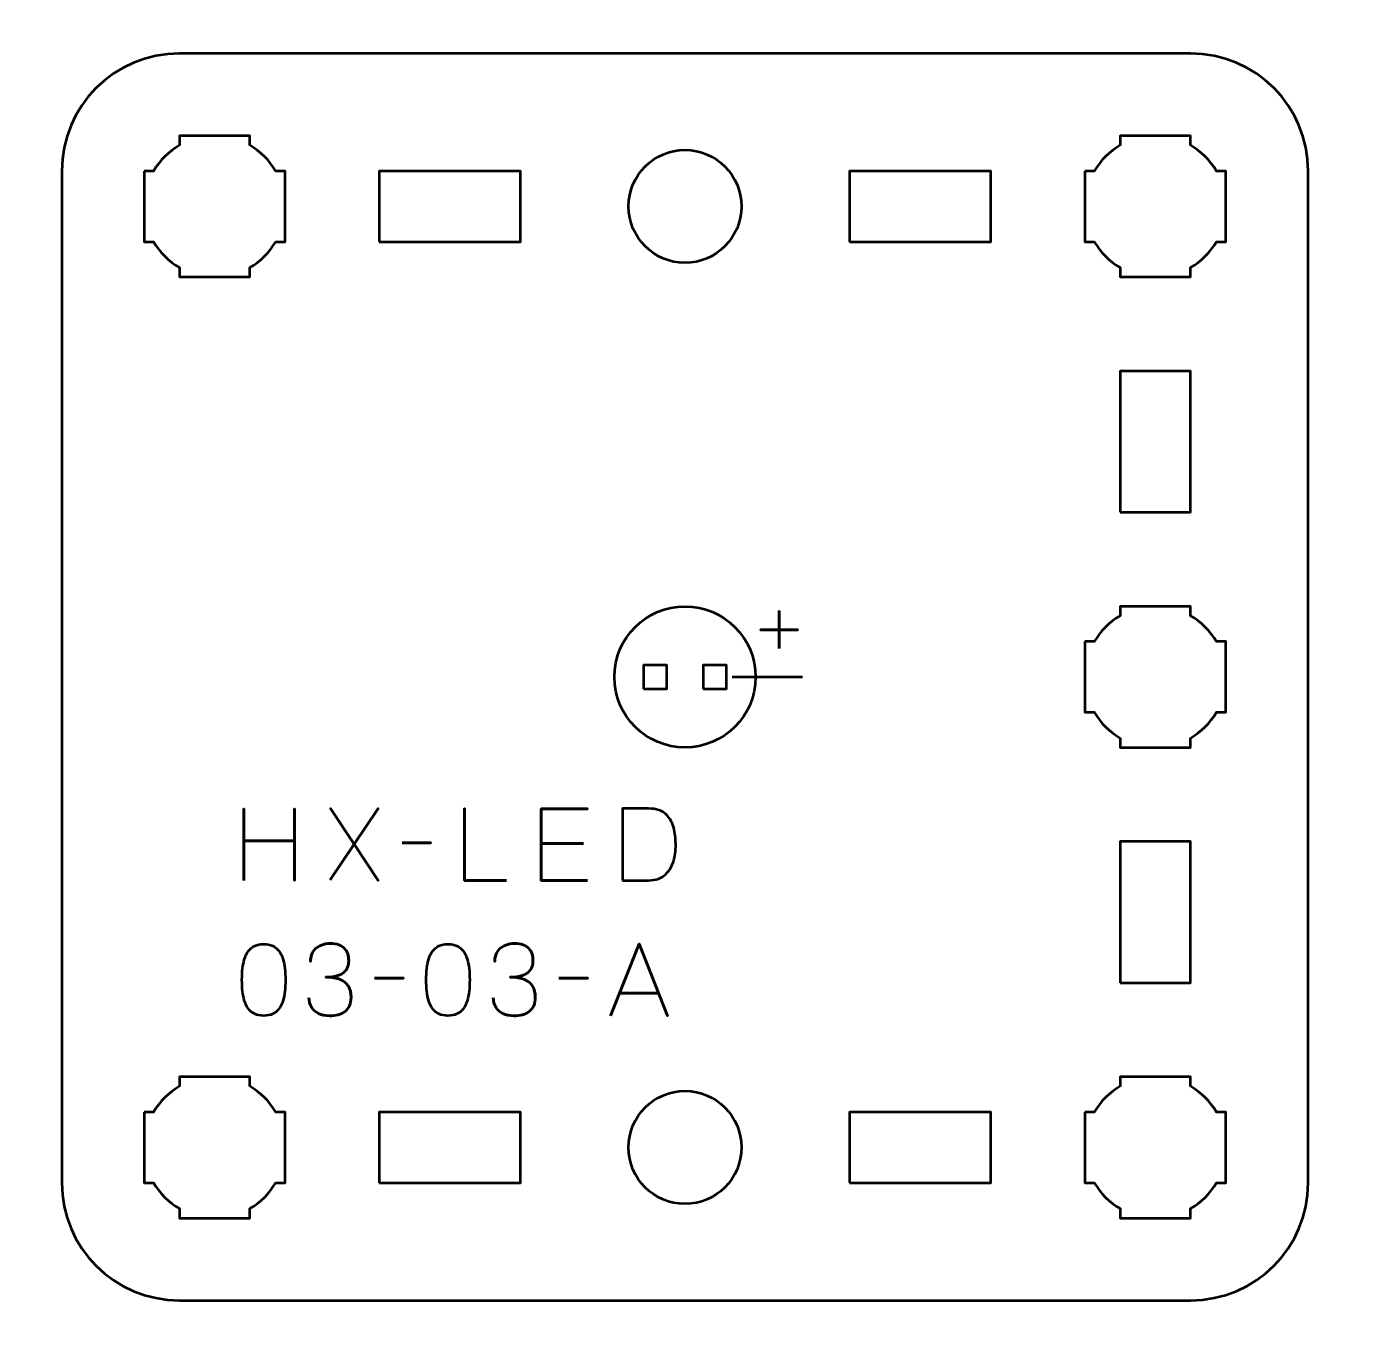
# Model space of a CAD drawing. Header units: centimetres. Extents: x -21 to 0, y -29.7 to 0.
# Drawn here: x -11.6 to -5.97, y -22.77 to -17.19 of the extents above; entities that cross this region are included whole.
import ezdxf

# ---------------------------------------------------------------- set-up
doc = ezdxf.new("R2010")
doc.units = ezdxf.units.CM
doc.header["$MEASUREMENT"] = 0
doc.layers.add('Layer 1', color=7, linetype='Continuous')

msp = doc.modelspace()

# ---------------------------------------------------------------- linework, layer by layer
at = {"layer": 'Layer 1', "lineweight": 53}
for points in [[(-10.1, -18.1), (-9.5, -18.1), (-9.5, -17.8), (-10.1, -17.8), (-10.1, -18.1)], [(-8.1, -18.1), (-7.5, -18.1), (-7.5, -17.8), (-8.1, -17.8), (-8.1, -18.1)], [(-6.95, -19.25), (-6.65, -19.25), (-6.65, -18.65), (-6.95, -18.65), (-6.95, -19.25)], [(-8.977, -20), (-8.877, -20), (-8.877, -19.9), (-8.977, -19.9), (-8.977, -20)], [(-8.723, -20), (-8.623, -20), (-8.623, -19.9), (-8.723, -19.9), (-8.723, -20)], [(-6.95, -21.25), (-6.65, -21.25), (-6.65, -20.65), (-6.95, -20.65), (-6.95, -21.25)], [(-10.1, -22.1), (-9.5, -22.1), (-9.5, -21.8), (-10.1, -21.8), (-10.1, -22.1)], [(-8.1, -22.1), (-7.5, -22.1), (-7.5, -21.8), (-8.1, -21.8), (-8.1, -22.1)]]:
    msp.add_lwpolyline(points, close=True, dxfattribs=at)
for centre in [(-8.8, -17.95), (-8.8, -21.95)]:
    msp.add_ellipse(centre, major_axis=(0, 0.24), ratio=1, dxfattribs=at)
at = {"layer": 'Layer 1', "color": 5, "lineweight": 53}
msp.add_ellipse((-8.8, -19.95), major_axis=(0, 0.3), ratio=1, dxfattribs=at)
at = {"layer": 'Layer 1', "color": 1, "lineweight": 53}
msp.add_open_spline([(-21.00003, -29.19995), (-21.00003, -29.19995), (-21.00003, -5.29992), (-21.00003, -5.29992), (-21.00003, -5.29992), (-21.00003, -5.21709), (-20.93286, -5.14992), (-20.85003, -5.14992), (-20.85003, -5.14992), (-20.7672, -5.14992), (-20.70003, -5.08275), (-20.70003, -4.99992), (-20.70003, -4.99992), (-20.70003, -4.91709), (-20.7672, -4.84992), (-20.85003, -4.84992), (-20.85003, -4.84992), (-20.93286, -4.84992), (-21.00003, -4.78275), (-21.00003, -4.69992), (-21.00003, -4.69992), (-21.00003, -4.61709), (-20.93286, -4.54992), (-20.85003, -4.54992), (-20.85003, -4.54992), (-20.7672, -4.54992), (-20.70003, -4.48275), (-20.70003, -4.39992), (-20.70003, -4.39992), (-20.70003, -4.31709), (-20.7672, -4.24992), (-20.85003, -4.24992), (-20.85003, -4.24992), (-20.93286, -4.24992), (-21.00003, -4.18275), (-21.00003, -4.09992), (-21.00003, -4.09992), (-21.00003, -4.01709), (-20.93286, -3.94992), (-20.85003, -3.94992), (-20.85003, -3.94992), (-20.7672, -3.94992), (-20.70003, -3.88275), (-20.70003, -3.79992), (-20.70003, -3.79992), (-20.70003, -3.71709), (-20.7672, -3.64992), (-20.85003, -3.64992), (-20.85003, -3.64992), (-20.93286, -3.64992), (-21.00003, -3.58275), (-21.00003, -3.49992), (-21.00003, -3.49992), (-21.00003, -3.41709), (-20.93286, -3.34992), (-20.85003, -3.34992), (-20.85003, -3.34992), (-20.7672, -3.34992), (-20.70003, -3.28275), (-20.70003, -3.19992), (-20.70003, -3.19992), (-20.70003, -3.11709), (-20.7672, -3.04992), (-20.85003, -3.04992), (-20.85003, -3.04992), (-20.93286, -3.04992), (-21.00003, -2.98275), (-21.00003, -2.89992), (-21.00003, -2.89992), (-21.00003, -2.81709), (-20.93286, -2.74992), (-20.85003, -2.74992), (-20.85003, -2.74992), (-20.7672, -2.74992), (-20.70003, -2.68275), (-20.70003, -2.59992), (-20.70003, -2.59992), (-20.70003, -2.51709), (-20.7672, -2.44992), (-20.85003, -2.44992), (-20.85003, -2.44992), (-20.93286, -2.44992), (-21.00003, -2.38275), (-21.00003, -2.29992), (-21.00003, -2.29992), (-21.00003, -2.21709), (-20.93286, -2.14992), (-20.85003, -2.14992), (-20.85003, -2.14992), (-20.7672, -2.14992), (-20.70003, -2.08275), (-20.70003, -1.99992), (-20.70003, -1.99992), (-20.70003, -1.91709), (-20.7672, -1.84992), (-20.85003, -1.84992), (-20.85003, -1.84992), (-20.93286, -1.84992), (-21.00003, -1.78275), (-21.00003, -1.69992), (-21.00003, -1.69992), (-21.00003, -1.61709), (-20.93286, -1.54992), (-20.85003, -1.54992), (-20.85003, -1.54992), (-20.7672, -1.54992), (-20.70003, -1.48275), (-20.70003, -1.39992), (-20.70003, -1.39992), (-20.70003, -1.31709), (-20.7672, -1.24992), (-20.85003, -1.24992), (-20.85003, -1.24992), (-20.93286, -1.24992), (-21.00003, -1.18275), (-21.00003, -1.09992), (-21.00003, -1.09992), (-21.00003, -1.09992), (-21.00003, -0.49992), (-21.00003, -0.49992), (-21.00003, -0.49992), (-21.00003, -0.22295), (-20.77694, 0.00004), (-20.49994, 0.00004), (-20.49994, 0.00004), (-20.49994, 0.00004), (-0.50008, 0.00004), (-0.50008, 0.00004), (-0.50008, 0.00004), (-0.22294, 0.00004), (0.00002, -0.22295), (0.00002, -0.49992), (0.00002, -0.49992), (0.00002, -0.49992), (0.00002, -29.19995), (0.00002, -29.19995), (0.00002, -29.19995), (0.00002, -29.47695), (-0.22294, -29.70004), (-0.50008, -29.70004), (-0.50008, -29.70004), (-0.50008, -29.70004), (-20.49994, -29.70004), (-20.49994, -29.70004), (-20.49994, -29.70004), (-20.77694, -29.70004), (-21.00003, -29.47695), (-21.00003, -29.19995)], degree=3, knots=[0, 0, 0, 0, 0.027027, 0.027027, 0.027027, 0.027027, 0.0540541, 0.0540541, 0.0540541, 0.0540541, 0.0810811, 0.0810811, 0.0810811, 0.0810811, 0.1081081, 0.1081081, 0.1081081, 0.1081081, 0.1351351, 0.1351351, 0.1351351, 0.1351351, 0.1621622, 0.1621622, 0.1621622, 0.1621622, 0.1891892, 0.1891892, 0.1891892, 0.1891892, 0.2162162, 0.2162162, 0.2162162, 0.2162162, 0.2432432, 0.2432432, 0.2432432, 0.2432432, 0.2702703, 0.2702703, 0.2702703, 0.2702703, 0.2972973, 0.2972973, 0.2972973, 0.2972973, 0.3243243, 0.3243243, 0.3243243, 0.3243243, 0.3513514, 0.3513514, 0.3513514, 0.3513514, 0.3783784, 0.3783784, 0.3783784, 0.3783784, 0.4054054, 0.4054054, 0.4054054, 0.4054054, 0.4324324, 0.4324324, 0.4324324, 0.4324324, 0.4594595, 0.4594595, 0.4594595, 0.4594595, 0.4864865, 0.4864865, 0.4864865, 0.4864865, 0.5135135, 0.5135135, 0.5135135, 0.5135135, 0.5405405, 0.5405405, 0.5405405, 0.5405405, 0.5675676, 0.5675676, 0.5675676, 0.5675676, 0.5945946, 0.5945946, 0.5945946, 0.5945946, 0.6216216, 0.6216216, 0.6216216, 0.6216216, 0.6486486, 0.6486486, 0.6486486, 0.6486486, 0.6756757, 0.6756757, 0.6756757, 0.6756757, 0.7027027, 0.7027027, 0.7027027, 0.7027027, 0.7297297, 0.7297297, 0.7297297, 0.7297297, 0.7567568, 0.7567568, 0.7567568, 0.7567568, 0.7837838, 0.7837838, 0.7837838, 0.7837838, 0.8108108, 0.8108108, 0.8108108, 0.8108108, 0.8378378, 0.8378378, 0.8378378, 0.8378378, 0.8648649, 0.8648649, 0.8648649, 0.8648649, 0.8918919, 0.8918919, 0.8918919, 0.8918919, 0.9189189, 0.9189189, 0.9189189, 0.9189189, 0.9459459, 0.9459459, 0.9459459, 0.9459459, 0.972973, 0.972973, 0.972973, 0.972973, 1, 1, 1, 1], dxfattribs=at)
at = {"layer": 'Layer 1', "color": 3, "lineweight": 53}
msp.add_open_spline([(-11.45, -22.1), (-11.45, -22.1), (-11.45, -17.8), (-11.45, -17.8), (-11.45, -17.8), (-11.45, -17.52391), (-11.22609, -17.3), (-10.95, -17.3), (-10.95, -17.3), (-10.95, -17.3), (-6.65, -17.3), (-6.65, -17.3), (-6.65, -17.3), (-6.37391, -17.3), (-6.15, -17.52391), (-6.15, -17.8), (-6.15, -17.8), (-6.15, -17.8), (-6.15, -22.1), (-6.15, -22.1), (-6.15, -22.1), (-6.15, -22.37609), (-6.37391, -22.6), (-6.65, -22.6), (-6.65, -22.6), (-6.65, -22.6), (-10.95, -22.6), (-10.95, -22.6), (-10.95, -22.6), (-11.22609, -22.6), (-11.45, -22.37609), (-11.45, -22.1)], degree=3, knots=[0, 0, 0, 0, 0.125, 0.125, 0.125, 0.125, 0.25, 0.25, 0.25, 0.25, 0.375, 0.375, 0.375, 0.375, 0.5, 0.5, 0.5, 0.5, 0.625, 0.625, 0.625, 0.625, 0.75, 0.75, 0.75, 0.75, 0.875, 0.875, 0.875, 0.875, 1, 1, 1, 1], dxfattribs=at)
at = {"layer": 'Layer 1', "lineweight": 53}
for points in [[(-11.1, -17.8), (-11.1, -17.8), (-11.05985, -17.8), (-11.05985, -17.8), (-11.05985, -17.8), (-11.0335, -17.75447), (-10.99553, -17.7165), (-10.95, -17.69015), (-10.95, -17.69015), (-10.95, -17.69015), (-10.95, -17.65), (-10.95, -17.65), (-10.95, -17.65), (-10.95, -17.65), (-10.8, -17.65), (-10.8, -17.65), (-10.8, -17.65), (-10.8, -17.65), (-10.65, -17.65), (-10.65, -17.65), (-10.65, -17.65), (-10.65, -17.65), (-10.65, -17.69015), (-10.65, -17.69015), (-10.65, -17.69015), (-10.60447, -17.7165), (-10.5665, -17.75447), (-10.54015, -17.8), (-10.54015, -17.8), (-10.54015, -17.8), (-10.5, -17.8), (-10.5, -17.8), (-10.5, -17.8), (-10.5, -17.8), (-10.5, -17.95), (-10.5, -17.95), (-10.5, -17.95), (-10.5, -17.95), (-10.5, -18.1), (-10.5, -18.1), (-10.5, -18.1), (-10.5, -18.1), (-10.54015, -18.1), (-10.54015, -18.1), (-10.54015, -18.1), (-10.5665, -18.14553), (-10.60447, -18.1835), (-10.65, -18.20985), (-10.65, -18.20985), (-10.65, -18.20985), (-10.65, -18.25), (-10.65, -18.25), (-10.65, -18.25), (-10.65, -18.25), (-10.8, -18.25), (-10.8, -18.25), (-10.8, -18.25), (-10.8, -18.25), (-10.95, -18.25), (-10.95, -18.25), (-10.95, -18.25), (-10.95, -18.25), (-10.95, -18.20985), (-10.95, -18.20985), (-10.95, -18.20985), (-10.99553, -18.1835), (-11.0335, -18.14553), (-11.05985, -18.1), (-11.05985, -18.1), (-11.05985, -18.1), (-11.1, -18.1), (-11.1, -18.1), (-11.1, -18.1), (-11.1, -18.1), (-11.1, -17.95), (-11.1, -17.95), (-11.1, -17.95), (-11.1, -17.95), (-11.1, -17.8), (-11.1, -17.8)], [(-7.1, -17.8), (-7.1, -17.8), (-7.05985, -17.8), (-7.05985, -17.8), (-7.05985, -17.8), (-7.0335, -17.75447), (-6.99553, -17.7165), (-6.95, -17.69015), (-6.95, -17.69015), (-6.95, -17.69015), (-6.95, -17.65), (-6.95, -17.65), (-6.95, -17.65), (-6.95, -17.65), (-6.8, -17.65), (-6.8, -17.65), (-6.8, -17.65), (-6.8, -17.65), (-6.65, -17.65), (-6.65, -17.65), (-6.65, -17.65), (-6.65, -17.65), (-6.65, -17.69015), (-6.65, -17.69015), (-6.65, -17.69015), (-6.60447, -17.7165), (-6.5665, -17.75447), (-6.54015, -17.8), (-6.54015, -17.8), (-6.54015, -17.8), (-6.5, -17.8), (-6.5, -17.8), (-6.5, -17.8), (-6.5, -17.8), (-6.5, -17.95), (-6.5, -17.95), (-6.5, -17.95), (-6.5, -17.95), (-6.5, -18.1), (-6.5, -18.1), (-6.5, -18.1), (-6.5, -18.1), (-6.54015, -18.1), (-6.54015, -18.1), (-6.54015, -18.1), (-6.5665, -18.14553), (-6.60447, -18.1835), (-6.65, -18.20985), (-6.65, -18.20985), (-6.65, -18.20985), (-6.65, -18.25), (-6.65, -18.25), (-6.65, -18.25), (-6.65, -18.25), (-6.8, -18.25), (-6.8, -18.25), (-6.8, -18.25), (-6.8, -18.25), (-6.95, -18.25), (-6.95, -18.25), (-6.95, -18.25), (-6.95, -18.25), (-6.95, -18.20985), (-6.95, -18.20985), (-6.95, -18.20985), (-6.99553, -18.1835), (-7.0335, -18.14553), (-7.05985, -18.1), (-7.05985, -18.1), (-7.05985, -18.1), (-7.1, -18.1), (-7.1, -18.1), (-7.1, -18.1), (-7.1, -18.1), (-7.1, -17.95), (-7.1, -17.95), (-7.1, -17.95), (-7.1, -17.95), (-7.1, -17.8), (-7.1, -17.8)], [(-7.1, -19.8), (-7.1, -19.8), (-7.05985, -19.8), (-7.05985, -19.8), (-7.05985, -19.8), (-7.0335, -19.75447), (-6.99553, -19.7165), (-6.95, -19.69015), (-6.95, -19.69015), (-6.95, -19.69015), (-6.95, -19.65), (-6.95, -19.65), (-6.95, -19.65), (-6.95, -19.65), (-6.8, -19.65), (-6.8, -19.65), (-6.8, -19.65), (-6.8, -19.65), (-6.65, -19.65), (-6.65, -19.65), (-6.65, -19.65), (-6.65, -19.65), (-6.65, -19.69015), (-6.65, -19.69015), (-6.65, -19.69015), (-6.60447, -19.7165), (-6.5665, -19.75447), (-6.54015, -19.8), (-6.54015, -19.8), (-6.54015, -19.8), (-6.5, -19.8), (-6.5, -19.8), (-6.5, -19.8), (-6.5, -19.8), (-6.5, -19.95), (-6.5, -19.95), (-6.5, -19.95), (-6.5, -19.95), (-6.5, -20.1), (-6.5, -20.1), (-6.5, -20.1), (-6.5, -20.1), (-6.54015, -20.1), (-6.54015, -20.1), (-6.54015, -20.1), (-6.5665, -20.14553), (-6.60447, -20.1835), (-6.65, -20.20985), (-6.65, -20.20985), (-6.65, -20.20985), (-6.65, -20.25), (-6.65, -20.25), (-6.65, -20.25), (-6.65, -20.25), (-6.8, -20.25), (-6.8, -20.25), (-6.8, -20.25), (-6.8, -20.25), (-6.95, -20.25), (-6.95, -20.25), (-6.95, -20.25), (-6.95, -20.25), (-6.95, -20.20985), (-6.95, -20.20985), (-6.95, -20.20985), (-6.99553, -20.1835), (-7.0335, -20.14553), (-7.05985, -20.1), (-7.05985, -20.1), (-7.05985, -20.1), (-7.1, -20.1), (-7.1, -20.1), (-7.1, -20.1), (-7.1, -20.1), (-7.1, -19.95), (-7.1, -19.95), (-7.1, -19.95), (-7.1, -19.95), (-7.1, -19.8), (-7.1, -19.8)], [(-11.1, -21.8), (-11.1, -21.8), (-11.05985, -21.8), (-11.05985, -21.8), (-11.05985, -21.8), (-11.0335, -21.75447), (-10.99553, -21.7165), (-10.95, -21.69015), (-10.95, -21.69015), (-10.95, -21.69015), (-10.95, -21.65), (-10.95, -21.65), (-10.95, -21.65), (-10.95, -21.65), (-10.8, -21.65), (-10.8, -21.65), (-10.8, -21.65), (-10.8, -21.65), (-10.65, -21.65), (-10.65, -21.65), (-10.65, -21.65), (-10.65, -21.65), (-10.65, -21.69015), (-10.65, -21.69015), (-10.65, -21.69015), (-10.60447, -21.7165), (-10.5665, -21.75447), (-10.54015, -21.8), (-10.54015, -21.8), (-10.54015, -21.8), (-10.5, -21.8), (-10.5, -21.8), (-10.5, -21.8), (-10.5, -21.8), (-10.5, -21.95), (-10.5, -21.95), (-10.5, -21.95), (-10.5, -21.95), (-10.5, -22.1), (-10.5, -22.1), (-10.5, -22.1), (-10.5, -22.1), (-10.54015, -22.1), (-10.54015, -22.1), (-10.54015, -22.1), (-10.5665, -22.14553), (-10.60447, -22.1835), (-10.65, -22.20985), (-10.65, -22.20985), (-10.65, -22.20985), (-10.65, -22.25), (-10.65, -22.25), (-10.65, -22.25), (-10.65, -22.25), (-10.8, -22.25), (-10.8, -22.25), (-10.8, -22.25), (-10.8, -22.25), (-10.95, -22.25), (-10.95, -22.25), (-10.95, -22.25), (-10.95, -22.25), (-10.95, -22.20985), (-10.95, -22.20985), (-10.95, -22.20985), (-10.99553, -22.1835), (-11.0335, -22.14553), (-11.05985, -22.1), (-11.05985, -22.1), (-11.05985, -22.1), (-11.1, -22.1), (-11.1, -22.1), (-11.1, -22.1), (-11.1, -22.1), (-11.1, -21.95), (-11.1, -21.95), (-11.1, -21.95), (-11.1, -21.95), (-11.1, -21.8), (-11.1, -21.8)], [(-7.1, -21.8), (-7.1, -21.8), (-7.05985, -21.8), (-7.05985, -21.8), (-7.05985, -21.8), (-7.0335, -21.75447), (-6.99553, -21.7165), (-6.95, -21.69015), (-6.95, -21.69015), (-6.95, -21.69015), (-6.95, -21.65), (-6.95, -21.65), (-6.95, -21.65), (-6.95, -21.65), (-6.8, -21.65), (-6.8, -21.65), (-6.8, -21.65), (-6.8, -21.65), (-6.65, -21.65), (-6.65, -21.65), (-6.65, -21.65), (-6.65, -21.65), (-6.65, -21.69015), (-6.65, -21.69015), (-6.65, -21.69015), (-6.60447, -21.7165), (-6.5665, -21.75447), (-6.54015, -21.8), (-6.54015, -21.8), (-6.54015, -21.8), (-6.5, -21.8), (-6.5, -21.8), (-6.5, -21.8), (-6.5, -21.8), (-6.5, -21.95), (-6.5, -21.95), (-6.5, -21.95), (-6.5, -21.95), (-6.5, -22.1), (-6.5, -22.1), (-6.5, -22.1), (-6.5, -22.1), (-6.54015, -22.1), (-6.54015, -22.1), (-6.54015, -22.1), (-6.5665, -22.14553), (-6.60447, -22.1835), (-6.65, -22.20985), (-6.65, -22.20985), (-6.65, -22.20985), (-6.65, -22.25), (-6.65, -22.25), (-6.65, -22.25), (-6.65, -22.25), (-6.8, -22.25), (-6.8, -22.25), (-6.8, -22.25), (-6.8, -22.25), (-6.95, -22.25), (-6.95, -22.25), (-6.95, -22.25), (-6.95, -22.25), (-6.95, -22.20985), (-6.95, -22.20985), (-6.95, -22.20985), (-6.99553, -22.1835), (-7.0335, -22.14553), (-7.05985, -22.1), (-7.05985, -22.1), (-7.05985, -22.1), (-7.1, -22.1), (-7.1, -22.1), (-7.1, -22.1), (-7.1, -22.1), (-7.1, -21.95), (-7.1, -21.95), (-7.1, -21.95), (-7.1, -21.95), (-7.1, -21.8), (-7.1, -21.8)]]:
    msp.add_open_spline(points, degree=3, knots=[0, 0, 0, 0, 0.05, 0.05, 0.05, 0.05, 0.1, 0.1, 0.1, 0.1, 0.15, 0.15, 0.15, 0.15, 0.2, 0.2, 0.2, 0.2, 0.25, 0.25, 0.25, 0.25, 0.3, 0.3, 0.3, 0.3, 0.35, 0.35, 0.35, 0.35, 0.4, 0.4, 0.4, 0.4, 0.45, 0.45, 0.45, 0.45, 0.5, 0.5, 0.5, 0.5, 0.55, 0.55, 0.55, 0.55, 0.6, 0.6, 0.6, 0.6, 0.65, 0.65, 0.65, 0.65, 0.7, 0.7, 0.7, 0.7, 0.75, 0.75, 0.75, 0.75, 0.8, 0.8, 0.8, 0.8, 0.85, 0.85, 0.85, 0.85, 0.9, 0.9, 0.9, 0.9, 0.95, 0.95, 0.95, 0.95, 1, 1, 1, 1], dxfattribs=at)
at = {"layer": 'Layer 1', "color": 5, "lineweight": 53}
for points, knots in [([(-8.4, -19.82959), (-8.4, -19.82959), (-8.4, -19.75), (-8.4, -19.75), (-8.4, -19.75), (-8.4, -19.75), (-8.47916, -19.75), (-8.47916, -19.75), (-8.47916, -19.75), (-8.47916, -19.75), (-8.4, -19.75), (-8.4, -19.75), (-8.4, -19.75), (-8.4, -19.75), (-8.4, -19.67042), (-8.4, -19.67042), (-8.4, -19.67042), (-8.4, -19.67042), (-8.4, -19.75), (-8.4, -19.75), (-8.4, -19.75), (-8.4, -19.75), (-8.32083, -19.75), (-8.32083, -19.75), (-8.32083, -19.75), (-8.32083, -19.75), (-8.4, -19.75), (-8.4, -19.75), (-8.4, -19.75), (-8.4, -19.75), (-8.4, -19.82959), (-8.4, -19.82959)], [0, 0, 0, 0, 0.125, 0.125, 0.125, 0.125, 0.25, 0.25, 0.25, 0.25, 0.375, 0.375, 0.375, 0.375, 0.5, 0.5, 0.5, 0.5, 0.625, 0.625, 0.625, 0.625, 0.75, 0.75, 0.75, 0.75, 0.875, 0.875, 0.875, 0.875, 1, 1, 1, 1]), ([(-10.67632, -20.81494), (-10.67632, -20.81494), (-10.67632, -20.64603), (-10.67632, -20.64603), (-10.67632, -20.64603), (-10.67632, -20.64603), (-10.46085, -20.64603), (-10.46085, -20.64603), (-10.46085, -20.64603), (-10.46085, -20.64603), (-10.46085, -20.81494), (-10.46085, -20.81494), (-10.46085, -20.81494), (-10.46085, -20.81494), (-10.46085, -20.51014), (-10.46085, -20.51014), (-10.46085, -20.51014), (-10.46085, -20.51014), (-10.46085, -20.64603), (-10.46085, -20.64603), (-10.46085, -20.64603), (-10.46085, -20.64603), (-10.67632, -20.64603), (-10.67632, -20.64603), (-10.67632, -20.64603), (-10.67632, -20.64603), (-10.67632, -20.51014), (-10.67632, -20.51014), (-10.67632, -20.51014), (-10.67632, -20.51014), (-10.67632, -20.81494), (-10.67632, -20.81494)], [0, 0, 0, 0, 0.125, 0.125, 0.125, 0.125, 0.25, 0.25, 0.25, 0.25, 0.375, 0.375, 0.375, 0.375, 0.5, 0.5, 0.5, 0.5, 0.625, 0.625, 0.625, 0.625, 0.75, 0.75, 0.75, 0.75, 0.875, 0.875, 0.875, 0.875, 1, 1, 1, 1]), ([(-10.30887, -20.81282), (-10.30887, -20.81282), (-10.20642, -20.66127), (-10.20642, -20.66127), (-10.20642, -20.66127), (-10.20642, -20.66127), (-10.30718, -20.50972), (-10.30718, -20.50972), (-10.30718, -20.50972), (-10.30718, -20.50972), (-10.20642, -20.66127), (-10.20642, -20.66127), (-10.20642, -20.66127), (-10.20642, -20.66127), (-10.1044, -20.50972), (-10.1044, -20.50972), (-10.1044, -20.50972), (-10.1044, -20.50972), (-10.20642, -20.66127), (-10.20642, -20.66127), (-10.20642, -20.66127), (-10.20642, -20.66127), (-10.1044, -20.81494), (-10.1044, -20.81494), (-10.1044, -20.81494), (-10.1044, -20.81494), (-10.20642, -20.66127), (-10.20642, -20.66127), (-10.20642, -20.66127), (-10.20642, -20.66127), (-10.30887, -20.81282), (-10.30887, -20.81282)], [0, 0, 0, 0, 0.125, 0.125, 0.125, 0.125, 0.25, 0.25, 0.25, 0.25, 0.375, 0.375, 0.375, 0.375, 0.5, 0.5, 0.5, 0.5, 0.625, 0.625, 0.625, 0.625, 0.75, 0.75, 0.75, 0.75, 0.875, 0.875, 0.875, 0.875, 1, 1, 1, 1]), ([(-9.55916, -20.81494), (-9.55916, -20.81494), (-9.73738, -20.81494), (-9.73738, -20.81494), (-9.73738, -20.81494), (-9.73738, -20.81494), (-9.73738, -20.50972), (-9.73738, -20.50972), (-9.73738, -20.50972), (-9.73738, -20.50972), (-9.73738, -20.81494), (-9.73738, -20.81494), (-9.73738, -20.81494), (-9.73738, -20.81494), (-9.55916, -20.81494), (-9.55916, -20.81494)], [0, 0, 0, 0, 0.25, 0.25, 0.25, 0.25, 0.5, 0.5, 0.5, 0.5, 0.75, 0.75, 0.75, 0.75, 1, 1, 1, 1]), ([(-9.21415, -20.81494), (-9.21415, -20.81494), (-9.41142, -20.81494), (-9.41142, -20.81494), (-9.41142, -20.81494), (-9.41142, -20.81494), (-9.41142, -20.51141), (-9.41142, -20.51141), (-9.41142, -20.51141), (-9.41142, -20.51141), (-9.21415, -20.51141), (-9.21415, -20.51141), (-9.21415, -20.51141), (-9.21415, -20.51141), (-9.41142, -20.51141), (-9.41142, -20.51141), (-9.41142, -20.51141), (-9.41142, -20.51141), (-9.41142, -20.81494), (-9.41142, -20.81494), (-9.41142, -20.81494), (-9.41142, -20.81494), (-9.21415, -20.81494), (-9.21415, -20.81494)], [0, 0, 0, 0, 0.1666667, 0.1666667, 0.1666667, 0.1666667, 0.3333333, 0.3333333, 0.3333333, 0.3333333, 0.5, 0.5, 0.5, 0.5, 0.6666667, 0.6666667, 0.6666667, 0.6666667, 0.8333333, 0.8333333, 0.8333333, 0.8333333, 1, 1, 1, 1]), ([(-9.06514, -20.81494), (-9.06514, -20.81494), (-9.06514, -20.50972), (-9.06514, -20.50972), (-9.06514, -20.50972), (-9.06514, -20.50972), (-8.95507, -20.50972), (-8.95507, -20.50972), (-8.95507, -20.50972), (-8.93835, -20.50979), (-8.92389, -20.51198), (-8.91168, -20.51628), (-8.91168, -20.51628), (-8.89955, -20.52058), (-8.88925, -20.52651), (-8.88092, -20.53399), (-8.88092, -20.53399), (-8.87253, -20.54154), (-8.86575, -20.55022), (-8.86046, -20.55995), (-8.86046, -20.55995), (-8.85517, -20.56976), (-8.85108, -20.5802), (-8.84818, -20.59128), (-8.84818, -20.59128), (-8.84529, -20.60229), (-8.84325, -20.61351), (-8.84198, -20.62486), (-8.84198, -20.62486), (-8.84071, -20.63622), (-8.83986, -20.64723), (-8.83951, -20.65788), (-8.83951, -20.65788), (-8.83901, -20.66854), (-8.83936, -20.67976), (-8.84049, -20.69154), (-8.84049, -20.69154), (-8.84162, -20.70332), (-8.84374, -20.7151), (-8.84691, -20.72682), (-8.84691, -20.72682), (-8.85002, -20.73853), (-8.85446, -20.74968), (-8.86018, -20.76019), (-8.86018, -20.76019), (-8.86582, -20.77077), (-8.87302, -20.78016), (-8.88163, -20.78834), (-8.88163, -20.78834), (-8.89031, -20.79653), (-8.90068, -20.80302), (-8.91281, -20.80774), (-8.91281, -20.80774), (-8.92495, -20.81247), (-8.93906, -20.81487), (-8.95507, -20.81494), (-8.95507, -20.81494), (-8.95507, -20.81494), (-9.06514, -20.81494), (-9.06514, -20.81494)], [0, 0, 0, 0, 0.0666667, 0.0666667, 0.0666667, 0.0666667, 0.1333333, 0.1333333, 0.1333333, 0.1333333, 0.2, 0.2, 0.2, 0.2, 0.2666667, 0.2666667, 0.2666667, 0.2666667, 0.3333333, 0.3333333, 0.3333333, 0.3333333, 0.4, 0.4, 0.4, 0.4, 0.4666667, 0.4666667, 0.4666667, 0.4666667, 0.5333333, 0.5333333, 0.5333333, 0.5333333, 0.6, 0.6, 0.6, 0.6, 0.6666667, 0.6666667, 0.6666667, 0.6666667, 0.7333333, 0.7333333, 0.7333333, 0.7333333, 0.8, 0.8, 0.8, 0.8, 0.8666667, 0.8666667, 0.8666667, 0.8666667, 0.9333333, 0.9333333, 0.9333333, 0.9333333, 1, 1, 1, 1]), ([(-9.06514, -20.81494), (-9.06514, -20.81494), (-9.06514, -20.50972), (-9.06514, -20.50972), (-9.06514, -20.50972), (-9.06514, -20.50972), (-8.95507, -20.50972), (-8.95507, -20.50972), (-8.95507, -20.50972), (-8.93835, -20.50979), (-8.92389, -20.51198), (-8.91168, -20.51628), (-8.91168, -20.51628), (-8.89955, -20.52058), (-8.88925, -20.52651), (-8.88092, -20.53399), (-8.88092, -20.53399), (-8.87253, -20.54154), (-8.86575, -20.55022), (-8.86046, -20.55995), (-8.86046, -20.55995), (-8.85517, -20.56976), (-8.85108, -20.5802), (-8.84818, -20.59128), (-8.84818, -20.59128), (-8.84529, -20.60229), (-8.84325, -20.61351), (-8.84198, -20.62486), (-8.84198, -20.62486), (-8.84071, -20.63622), (-8.83986, -20.64723), (-8.83951, -20.65788), (-8.83951, -20.65788), (-8.83901, -20.66854), (-8.83936, -20.67976), (-8.84049, -20.69154), (-8.84049, -20.69154), (-8.84162, -20.70332), (-8.84374, -20.7151), (-8.84691, -20.72682), (-8.84691, -20.72682), (-8.85002, -20.73853), (-8.85446, -20.74968), (-8.86018, -20.76019), (-8.86018, -20.76019), (-8.86582, -20.77077), (-8.87302, -20.78016), (-8.88163, -20.78834), (-8.88163, -20.78834), (-8.89031, -20.79653), (-8.90068, -20.80302), (-8.91281, -20.80774), (-8.91281, -20.80774), (-8.92495, -20.81247), (-8.93906, -20.81487), (-8.95507, -20.81494), (-8.95507, -20.81494), (-8.95507, -20.81494), (-9.06514, -20.81494), (-9.06514, -20.81494)], [0, 0, 0, 0, 0.0666667, 0.0666667, 0.0666667, 0.0666667, 0.1333333, 0.1333333, 0.1333333, 0.1333333, 0.2, 0.2, 0.2, 0.2, 0.2666667, 0.2666667, 0.2666667, 0.2666667, 0.3333333, 0.3333333, 0.3333333, 0.3333333, 0.4, 0.4, 0.4, 0.4, 0.4666667, 0.4666667, 0.4666667, 0.4666667, 0.5333333, 0.5333333, 0.5333333, 0.5333333, 0.6, 0.6, 0.6, 0.6, 0.6666667, 0.6666667, 0.6666667, 0.6666667, 0.7333333, 0.7333333, 0.7333333, 0.7333333, 0.8, 0.8, 0.8, 0.8, 0.8666667, 0.8666667, 0.8666667, 0.8666667, 0.9333333, 0.9333333, 0.9333333, 0.9333333, 1, 1, 1, 1]), ([(-10.00323, -20.65534), (-10.00323, -20.65534), (-9.88004, -20.65534), (-9.88004, -20.65534), (-9.88004, -20.65534), (-9.88004, -20.65534), (-10.00323, -20.65534), (-10.00323, -20.65534)], [0, 0, 0, 0, 0.5, 0.5, 0.5, 0.5, 1, 1, 1, 1]), ([(-9.23108, -20.65873), (-9.23108, -20.65873), (-9.41142, -20.65873), (-9.41142, -20.65873), (-9.41142, -20.65873), (-9.41142, -20.65873), (-9.23108, -20.65873), (-9.23108, -20.65873)], [0, 0, 0, 0, 0.5, 0.5, 0.5, 0.5, 1, 1, 1, 1]), ([(-10.59144, -21.39025), (-10.57663, -21.39018), (-10.56386, -21.38757), (-10.5532, -21.38249), (-10.5532, -21.38249), (-10.54262, -21.37741), (-10.5338, -21.37014), (-10.52675, -21.3609), (-10.52675, -21.3609), (-10.51976, -21.35159), (-10.51426, -21.34058), (-10.51017, -21.32788), (-10.51017, -21.32788), (-10.50614, -21.31518), (-10.50325, -21.30128), (-10.50163, -21.28604), (-10.50163, -21.28604), (-10.49993, -21.2708), (-10.49909, -21.25478), (-10.49916, -21.23785), (-10.49916, -21.23785), (-10.49909, -21.22099), (-10.49993, -21.20497), (-10.50163, -21.1898), (-10.50163, -21.1898), (-10.50325, -21.17463), (-10.50614, -21.16066), (-10.51017, -21.14796), (-10.51017, -21.14796), (-10.51426, -21.13533), (-10.51976, -21.12433), (-10.52675, -21.11494), (-10.52675, -21.11494), (-10.5338, -21.10563), (-10.54262, -21.09836), (-10.5532, -21.09328), (-10.5532, -21.09328), (-10.56386, -21.08813), (-10.57663, -21.08552), (-10.59144, -21.08545), (-10.59144, -21.08545), (-10.60626, -21.08552), (-10.61903, -21.08813), (-10.62969, -21.09328), (-10.62969, -21.09328), (-10.64027, -21.09836), (-10.64909, -21.10563), (-10.65614, -21.11494), (-10.65614, -21.11494), (-10.66313, -21.12433), (-10.66863, -21.13533), (-10.67272, -21.14796), (-10.67272, -21.14796), (-10.67675, -21.16066), (-10.67964, -21.17463), (-10.68126, -21.1898), (-10.68126, -21.1898), (-10.68295, -21.20497), (-10.6838, -21.22099), (-10.68373, -21.23785), (-10.68373, -21.23785), (-10.6838, -21.25478), (-10.68295, -21.2708), (-10.68126, -21.28604), (-10.68126, -21.28604), (-10.67964, -21.30128), (-10.67675, -21.31518), (-10.67272, -21.32788), (-10.67272, -21.32788), (-10.66863, -21.34058), (-10.66313, -21.35159), (-10.65614, -21.3609), (-10.65614, -21.3609), (-10.64909, -21.37014), (-10.64027, -21.37741), (-10.62969, -21.38249), (-10.62969, -21.38249), (-10.61903, -21.38757), (-10.60626, -21.39018), (-10.59144, -21.39025)], [0, 0, 0, 0, 0.05, 0.05, 0.05, 0.05, 0.1, 0.1, 0.1, 0.1, 0.15, 0.15, 0.15, 0.15, 0.2, 0.2, 0.2, 0.2, 0.25, 0.25, 0.25, 0.25, 0.3, 0.3, 0.3, 0.3, 0.35, 0.35, 0.35, 0.35, 0.4, 0.4, 0.4, 0.4, 0.45, 0.45, 0.45, 0.45, 0.5, 0.5, 0.5, 0.5, 0.55, 0.55, 0.55, 0.55, 0.6, 0.6, 0.6, 0.6, 0.65, 0.65, 0.65, 0.65, 0.7, 0.7, 0.7, 0.7, 0.75, 0.75, 0.75, 0.75, 0.8, 0.8, 0.8, 0.8, 0.85, 0.85, 0.85, 0.85, 0.9, 0.9, 0.9, 0.9, 0.95, 0.95, 0.95, 0.95, 1, 1, 1, 1]), ([(-10.59144, -21.39025), (-10.57663, -21.39018), (-10.56386, -21.38757), (-10.5532, -21.38249), (-10.5532, -21.38249), (-10.54262, -21.37741), (-10.5338, -21.37014), (-10.52675, -21.3609), (-10.52675, -21.3609), (-10.51976, -21.35159), (-10.51426, -21.34058), (-10.51017, -21.32788), (-10.51017, -21.32788), (-10.50614, -21.31518), (-10.50325, -21.30128), (-10.50163, -21.28604), (-10.50163, -21.28604), (-10.49993, -21.2708), (-10.49909, -21.25478), (-10.49916, -21.23785), (-10.49916, -21.23785), (-10.49909, -21.22099), (-10.49993, -21.20497), (-10.50163, -21.1898), (-10.50163, -21.1898), (-10.50325, -21.17463), (-10.50614, -21.16066), (-10.51017, -21.14796), (-10.51017, -21.14796), (-10.51426, -21.13533), (-10.51976, -21.12433), (-10.52675, -21.11494), (-10.52675, -21.11494), (-10.5338, -21.10563), (-10.54262, -21.09836), (-10.5532, -21.09328), (-10.5532, -21.09328), (-10.56386, -21.08813), (-10.57663, -21.08552), (-10.59144, -21.08545), (-10.59144, -21.08545), (-10.60626, -21.08552), (-10.61903, -21.08813), (-10.62969, -21.09328), (-10.62969, -21.09328), (-10.64027, -21.09836), (-10.64909, -21.10563), (-10.65614, -21.11494), (-10.65614, -21.11494), (-10.66313, -21.12433), (-10.66863, -21.13533), (-10.67272, -21.14796), (-10.67272, -21.14796), (-10.67675, -21.16066), (-10.67964, -21.17463), (-10.68126, -21.1898), (-10.68126, -21.1898), (-10.68295, -21.20497), (-10.6838, -21.22099), (-10.68373, -21.23785), (-10.68373, -21.23785), (-10.6838, -21.25478), (-10.68295, -21.2708), (-10.68126, -21.28604), (-10.68126, -21.28604), (-10.67964, -21.30128), (-10.67675, -21.31518), (-10.67272, -21.32788), (-10.67272, -21.32788), (-10.66863, -21.34058), (-10.66313, -21.35159), (-10.65614, -21.3609), (-10.65614, -21.3609), (-10.64909, -21.37014), (-10.64027, -21.37741), (-10.62969, -21.38249), (-10.62969, -21.38249), (-10.61903, -21.38757), (-10.60626, -21.39018), (-10.59144, -21.39025)], [0, 0, 0, 0, 0.05, 0.05, 0.05, 0.05, 0.1, 0.1, 0.1, 0.1, 0.15, 0.15, 0.15, 0.15, 0.2, 0.2, 0.2, 0.2, 0.25, 0.25, 0.25, 0.25, 0.3, 0.3, 0.3, 0.3, 0.35, 0.35, 0.35, 0.35, 0.4, 0.4, 0.4, 0.4, 0.45, 0.45, 0.45, 0.45, 0.5, 0.5, 0.5, 0.5, 0.55, 0.55, 0.55, 0.55, 0.6, 0.6, 0.6, 0.6, 0.65, 0.65, 0.65, 0.65, 0.7, 0.7, 0.7, 0.7, 0.75, 0.75, 0.75, 0.75, 0.8, 0.8, 0.8, 0.8, 0.85, 0.85, 0.85, 0.85, 0.9, 0.9, 0.9, 0.9, 0.95, 0.95, 0.95, 0.95, 1, 1, 1, 1]), ([(-10.39883, -21.31363), (-10.39876, -21.32887), (-10.39523, -21.34213), (-10.38825, -21.35363), (-10.38825, -21.35363), (-10.38126, -21.36506), (-10.37131, -21.37402), (-10.35833, -21.38044), (-10.35833, -21.38044), (-10.34535, -21.38686), (-10.32976, -21.39011), (-10.31162, -21.39025), (-10.31162, -21.39025), (-10.29801, -21.39025), (-10.28566, -21.38884), (-10.27444, -21.38588), (-10.27444, -21.38588), (-10.26329, -21.38291), (-10.2537, -21.37833), (-10.24558, -21.37205), (-10.24558, -21.37205), (-10.23747, -21.36577), (-10.23126, -21.35765), (-10.22682, -21.34778), (-10.22682, -21.34778), (-10.22244, -21.33783), (-10.22026, -21.3259), (-10.22019, -21.31193), (-10.22019, -21.31193), (-10.22011, -21.29331), (-10.22392, -21.27757), (-10.23147, -21.2648), (-10.23147, -21.2648), (-10.23902, -21.25203), (-10.25074, -21.24244), (-10.26647, -21.23588), (-10.26647, -21.23588), (-10.2822, -21.22931), (-10.30238, -21.226), (-10.32686, -21.226), (-10.32686, -21.226), (-10.30859, -21.22607), (-10.29328, -21.22438), (-10.28079, -21.22092), (-10.28079, -21.22092), (-10.26837, -21.21746), (-10.25843, -21.21259), (-10.25095, -21.20624), (-10.25095, -21.20624), (-10.24347, -21.19996), (-10.23804, -21.19248), (-10.23479, -21.18388), (-10.23479, -21.18388), (-10.23147, -21.17534), (-10.22985, -21.16596), (-10.22992, -21.15573), (-10.22992, -21.15573), (-10.22985, -21.14549), (-10.23126, -21.13604), (-10.23408, -21.12729), (-10.23408, -21.12729), (-10.23684, -21.11854), (-10.24135, -21.11085), (-10.24749, -21.10429), (-10.24749, -21.10429), (-10.25363, -21.09773), (-10.26174, -21.09258), (-10.27169, -21.08891), (-10.27169, -21.08891), (-10.28171, -21.08524), (-10.29392, -21.08341), (-10.30824, -21.08334), (-10.30824, -21.08334), (-10.32249, -21.08341), (-10.33498, -21.08552), (-10.34556, -21.08962), (-10.34556, -21.08962), (-10.35622, -21.09371), (-10.36496, -21.09928), (-10.37202, -21.10641), (-10.37202, -21.10641), (-10.379, -21.11353), (-10.38423, -21.12165), (-10.38768, -21.13082), (-10.38768, -21.13082), (-10.39121, -21.13999), (-10.3929, -21.14973), (-10.3929, -21.15996), (-10.3929, -21.15996), (-10.3929, -21.14973), (-10.39121, -21.13999), (-10.38768, -21.13082), (-10.38768, -21.13082), (-10.38423, -21.12165), (-10.379, -21.11353), (-10.37202, -21.10641), (-10.37202, -21.10641), (-10.36496, -21.09928), (-10.35622, -21.09371), (-10.34556, -21.08962), (-10.34556, -21.08962), (-10.33498, -21.08552), (-10.32249, -21.08341), (-10.30824, -21.08334), (-10.30824, -21.08334), (-10.29392, -21.08341), (-10.28171, -21.08524), (-10.27169, -21.08891), (-10.27169, -21.08891), (-10.26174, -21.09258), (-10.25363, -21.09773), (-10.24749, -21.10429), (-10.24749, -21.10429), (-10.24135, -21.11085), (-10.23684, -21.11854), (-10.23408, -21.12729), (-10.23408, -21.12729), (-10.23126, -21.13604), (-10.22985, -21.14549), (-10.22992, -21.15573), (-10.22992, -21.15573), (-10.22985, -21.16596), (-10.23147, -21.17534), (-10.23479, -21.18388), (-10.23479, -21.18388), (-10.23804, -21.19248), (-10.24347, -21.19996), (-10.25095, -21.20624), (-10.25095, -21.20624), (-10.25843, -21.21259), (-10.26837, -21.21746), (-10.28079, -21.22092), (-10.28079, -21.22092), (-10.29328, -21.22438), (-10.30859, -21.22607), (-10.32686, -21.226), (-10.32686, -21.226), (-10.30238, -21.226), (-10.2822, -21.22931), (-10.26647, -21.23588), (-10.26647, -21.23588), (-10.25074, -21.24244), (-10.23902, -21.25203), (-10.23147, -21.2648), (-10.23147, -21.2648), (-10.22392, -21.27757), (-10.22011, -21.29331), (-10.22019, -21.31193), (-10.22019, -21.31193), (-10.22026, -21.3259), (-10.22244, -21.33783), (-10.22682, -21.34778), (-10.22682, -21.34778), (-10.23126, -21.35765), (-10.23747, -21.36577), (-10.24558, -21.37205), (-10.24558, -21.37205), (-10.2537, -21.37833), (-10.26329, -21.38291), (-10.27444, -21.38588), (-10.27444, -21.38588), (-10.28566, -21.38884), (-10.29801, -21.39025), (-10.31162, -21.39025), (-10.31162, -21.39025), (-10.32976, -21.39011), (-10.34535, -21.38686), (-10.35833, -21.38044), (-10.35833, -21.38044), (-10.37131, -21.37402), (-10.38126, -21.36506), (-10.38825, -21.35363), (-10.38825, -21.35363), (-10.39523, -21.34213), (-10.39876, -21.32887), (-10.39883, -21.31363)], [0, 0, 0, 0, 0.0227273, 0.0227273, 0.0227273, 0.0227273, 0.0454545, 0.0454545, 0.0454545, 0.0454545, 0.0681818, 0.0681818, 0.0681818, 0.0681818, 0.0909091, 0.0909091, 0.0909091, 0.0909091, 0.1136364, 0.1136364, 0.1136364, 0.1136364, 0.1363636, 0.1363636, 0.1363636, 0.1363636, 0.1590909, 0.1590909, 0.1590909, 0.1590909, 0.1818182, 0.1818182, 0.1818182, 0.1818182, 0.2045455, 0.2045455, 0.2045455, 0.2045455, 0.2272727, 0.2272727, 0.2272727, 0.2272727, 0.25, 0.25, 0.25, 0.25, 0.2727273, 0.2727273, 0.2727273, 0.2727273, 0.2954545, 0.2954545, 0.2954545, 0.2954545, 0.3181818, 0.3181818, 0.3181818, 0.3181818, 0.3409091, 0.3409091, 0.3409091, 0.3409091, 0.3636364, 0.3636364, 0.3636364, 0.3636364, 0.3863636, 0.3863636, 0.3863636, 0.3863636, 0.4090909, 0.4090909, 0.4090909, 0.4090909, 0.4318182, 0.4318182, 0.4318182, 0.4318182, 0.4545455, 0.4545455, 0.4545455, 0.4545455, 0.4772727, 0.4772727, 0.4772727, 0.4772727, 0.5, 0.5, 0.5, 0.5, 0.5227273, 0.5227273, 0.5227273, 0.5227273, 0.5454545, 0.5454545, 0.5454545, 0.5454545, 0.5681818, 0.5681818, 0.5681818, 0.5681818, 0.5909091, 0.5909091, 0.5909091, 0.5909091, 0.6136364, 0.6136364, 0.6136364, 0.6136364, 0.6363636, 0.6363636, 0.6363636, 0.6363636, 0.6590909, 0.6590909, 0.6590909, 0.6590909, 0.6818182, 0.6818182, 0.6818182, 0.6818182, 0.7045455, 0.7045455, 0.7045455, 0.7045455, 0.7272727, 0.7272727, 0.7272727, 0.7272727, 0.75, 0.75, 0.75, 0.75, 0.7727273, 0.7727273, 0.7727273, 0.7727273, 0.7954545, 0.7954545, 0.7954545, 0.7954545, 0.8181818, 0.8181818, 0.8181818, 0.8181818, 0.8409091, 0.8409091, 0.8409091, 0.8409091, 0.8636364, 0.8636364, 0.8636364, 0.8636364, 0.8863636, 0.8863636, 0.8863636, 0.8863636, 0.9090909, 0.9090909, 0.9090909, 0.9090909, 0.9318182, 0.9318182, 0.9318182, 0.9318182, 0.9545455, 0.9545455, 0.9545455, 0.9545455, 0.9772727, 0.9772727, 0.9772727, 0.9772727, 1, 1, 1, 1]), ([(-9.80786, -21.39025), (-9.79305, -21.39018), (-9.78028, -21.38757), (-9.76962, -21.38249), (-9.76962, -21.38249), (-9.75904, -21.37741), (-9.75022, -21.37014), (-9.74317, -21.3609), (-9.74317, -21.3609), (-9.73618, -21.35159), (-9.73068, -21.34058), (-9.72659, -21.32788), (-9.72659, -21.32788), (-9.72256, -21.31518), (-9.71967, -21.30128), (-9.71805, -21.28604), (-9.71805, -21.28604), (-9.71635, -21.2708), (-9.71551, -21.25478), (-9.71558, -21.23785), (-9.71558, -21.23785), (-9.71551, -21.22099), (-9.71635, -21.20497), (-9.71805, -21.1898), (-9.71805, -21.1898), (-9.71967, -21.17463), (-9.72256, -21.16066), (-9.72659, -21.14796), (-9.72659, -21.14796), (-9.73068, -21.13533), (-9.73618, -21.12433), (-9.74317, -21.11494), (-9.74317, -21.11494), (-9.75022, -21.10563), (-9.75904, -21.09836), (-9.76962, -21.09328), (-9.76962, -21.09328), (-9.78028, -21.08813), (-9.79305, -21.08552), (-9.80786, -21.08545), (-9.80786, -21.08545), (-9.82268, -21.08552), (-9.83545, -21.08813), (-9.84611, -21.09328), (-9.84611, -21.09328), (-9.85669, -21.09836), (-9.86551, -21.10563), (-9.87256, -21.11494), (-9.87256, -21.11494), (-9.87955, -21.12433), (-9.88505, -21.13533), (-9.88914, -21.14796), (-9.88914, -21.14796), (-9.89317, -21.16066), (-9.89606, -21.17463), (-9.89768, -21.1898), (-9.89768, -21.1898), (-9.89937, -21.20497), (-9.90022, -21.22099), (-9.90015, -21.23785), (-9.90015, -21.23785), (-9.90022, -21.25478), (-9.89937, -21.2708), (-9.89768, -21.28604), (-9.89768, -21.28604), (-9.89606, -21.30128), (-9.89317, -21.31518), (-9.88914, -21.32788), (-9.88914, -21.32788), (-9.88505, -21.34058), (-9.87955, -21.35159), (-9.87256, -21.3609), (-9.87256, -21.3609), (-9.86551, -21.37014), (-9.85669, -21.37741), (-9.84611, -21.38249), (-9.84611, -21.38249), (-9.83545, -21.38757), (-9.82268, -21.39018), (-9.80786, -21.39025)], [0, 0, 0, 0, 0.05, 0.05, 0.05, 0.05, 0.1, 0.1, 0.1, 0.1, 0.15, 0.15, 0.15, 0.15, 0.2, 0.2, 0.2, 0.2, 0.25, 0.25, 0.25, 0.25, 0.3, 0.3, 0.3, 0.3, 0.35, 0.35, 0.35, 0.35, 0.4, 0.4, 0.4, 0.4, 0.45, 0.45, 0.45, 0.45, 0.5, 0.5, 0.5, 0.5, 0.55, 0.55, 0.55, 0.55, 0.6, 0.6, 0.6, 0.6, 0.65, 0.65, 0.65, 0.65, 0.7, 0.7, 0.7, 0.7, 0.75, 0.75, 0.75, 0.75, 0.8, 0.8, 0.8, 0.8, 0.85, 0.85, 0.85, 0.85, 0.9, 0.9, 0.9, 0.9, 0.95, 0.95, 0.95, 0.95, 1, 1, 1, 1]), ([(-9.80786, -21.39025), (-9.79305, -21.39018), (-9.78028, -21.38757), (-9.76962, -21.38249), (-9.76962, -21.38249), (-9.75904, -21.37741), (-9.75022, -21.37014), (-9.74317, -21.3609), (-9.74317, -21.3609), (-9.73618, -21.35159), (-9.73068, -21.34058), (-9.72659, -21.32788), (-9.72659, -21.32788), (-9.72256, -21.31518), (-9.71967, -21.30128), (-9.71805, -21.28604), (-9.71805, -21.28604), (-9.71635, -21.2708), (-9.71551, -21.25478), (-9.71558, -21.23785), (-9.71558, -21.23785), (-9.71551, -21.22099), (-9.71635, -21.20497), (-9.71805, -21.1898), (-9.71805, -21.1898), (-9.71967, -21.17463), (-9.72256, -21.16066), (-9.72659, -21.14796), (-9.72659, -21.14796), (-9.73068, -21.13533), (-9.73618, -21.12433), (-9.74317, -21.11494), (-9.74317, -21.11494), (-9.75022, -21.10563), (-9.75904, -21.09836), (-9.76962, -21.09328), (-9.76962, -21.09328), (-9.78028, -21.08813), (-9.79305, -21.08552), (-9.80786, -21.08545), (-9.80786, -21.08545), (-9.82268, -21.08552), (-9.83545, -21.08813), (-9.84611, -21.09328), (-9.84611, -21.09328), (-9.85669, -21.09836), (-9.86551, -21.10563), (-9.87256, -21.11494), (-9.87256, -21.11494), (-9.87955, -21.12433), (-9.88505, -21.13533), (-9.88914, -21.14796), (-9.88914, -21.14796), (-9.89317, -21.16066), (-9.89606, -21.17463), (-9.89768, -21.1898), (-9.89768, -21.1898), (-9.89937, -21.20497), (-9.90022, -21.22099), (-9.90015, -21.23785), (-9.90015, -21.23785), (-9.90022, -21.25478), (-9.89937, -21.2708), (-9.89768, -21.28604), (-9.89768, -21.28604), (-9.89606, -21.30128), (-9.89317, -21.31518), (-9.88914, -21.32788), (-9.88914, -21.32788), (-9.88505, -21.34058), (-9.87955, -21.35159), (-9.87256, -21.3609), (-9.87256, -21.3609), (-9.86551, -21.37014), (-9.85669, -21.37741), (-9.84611, -21.38249), (-9.84611, -21.38249), (-9.83545, -21.38757), (-9.82268, -21.39018), (-9.80786, -21.39025)], [0, 0, 0, 0, 0.05, 0.05, 0.05, 0.05, 0.1, 0.1, 0.1, 0.1, 0.15, 0.15, 0.15, 0.15, 0.2, 0.2, 0.2, 0.2, 0.25, 0.25, 0.25, 0.25, 0.3, 0.3, 0.3, 0.3, 0.35, 0.35, 0.35, 0.35, 0.4, 0.4, 0.4, 0.4, 0.45, 0.45, 0.45, 0.45, 0.5, 0.5, 0.5, 0.5, 0.55, 0.55, 0.55, 0.55, 0.6, 0.6, 0.6, 0.6, 0.65, 0.65, 0.65, 0.65, 0.7, 0.7, 0.7, 0.7, 0.75, 0.75, 0.75, 0.75, 0.8, 0.8, 0.8, 0.8, 0.85, 0.85, 0.85, 0.85, 0.9, 0.9, 0.9, 0.9, 0.95, 0.95, 0.95, 0.95, 1, 1, 1, 1]), ([(-9.61525, -21.31363), (-9.61518, -21.32887), (-9.61165, -21.34213), (-9.60467, -21.35363), (-9.60467, -21.35363), (-9.59768, -21.36506), (-9.58773, -21.37402), (-9.57475, -21.38044), (-9.57475, -21.38044), (-9.56177, -21.38686), (-9.54618, -21.39011), (-9.52804, -21.39025), (-9.52804, -21.39025), (-9.51443, -21.39025), (-9.50208, -21.38884), (-9.49086, -21.38588), (-9.49086, -21.38588), (-9.47971, -21.38291), (-9.47012, -21.37833), (-9.462, -21.37205), (-9.462, -21.37205), (-9.45389, -21.36577), (-9.44768, -21.35765), (-9.44324, -21.34778), (-9.44324, -21.34778), (-9.43886, -21.33783), (-9.43668, -21.3259), (-9.43661, -21.31193), (-9.43661, -21.31193), (-9.43653, -21.29331), (-9.44034, -21.27757), (-9.44789, -21.2648), (-9.44789, -21.2648), (-9.45544, -21.25203), (-9.46716, -21.24244), (-9.48289, -21.23588), (-9.48289, -21.23588), (-9.49862, -21.22931), (-9.5188, -21.226), (-9.54328, -21.226), (-9.54328, -21.226), (-9.52501, -21.22607), (-9.5097, -21.22438), (-9.49721, -21.22092), (-9.49721, -21.22092), (-9.48479, -21.21746), (-9.47485, -21.21259), (-9.46737, -21.20624), (-9.46737, -21.20624), (-9.45989, -21.19996), (-9.45446, -21.19248), (-9.45121, -21.18388), (-9.45121, -21.18388), (-9.44789, -21.17534), (-9.44627, -21.16596), (-9.44634, -21.15573), (-9.44634, -21.15573), (-9.44627, -21.14549), (-9.44768, -21.13604), (-9.4505, -21.12729), (-9.4505, -21.12729), (-9.45326, -21.11854), (-9.45777, -21.11085), (-9.46391, -21.10429), (-9.46391, -21.10429), (-9.47005, -21.09773), (-9.47816, -21.09258), (-9.48811, -21.08891), (-9.48811, -21.08891), (-9.49813, -21.08524), (-9.51034, -21.08341), (-9.52466, -21.08334), (-9.52466, -21.08334), (-9.53891, -21.08341), (-9.5514, -21.08552), (-9.56198, -21.08962), (-9.56198, -21.08962), (-9.57264, -21.09371), (-9.58138, -21.09928), (-9.58844, -21.10641), (-9.58844, -21.10641), (-9.59542, -21.11353), (-9.60065, -21.12165), (-9.6041, -21.13082), (-9.6041, -21.13082), (-9.60763, -21.13999), (-9.60932, -21.14973), (-9.60932, -21.15996), (-9.60932, -21.15996), (-9.60932, -21.14973), (-9.60763, -21.13999), (-9.6041, -21.13082), (-9.6041, -21.13082), (-9.60065, -21.12165), (-9.59542, -21.11353), (-9.58844, -21.10641), (-9.58844, -21.10641), (-9.58138, -21.09928), (-9.57264, -21.09371), (-9.56198, -21.08962), (-9.56198, -21.08962), (-9.5514, -21.08552), (-9.53891, -21.08341), (-9.52466, -21.08334), (-9.52466, -21.08334), (-9.51034, -21.08341), (-9.49813, -21.08524), (-9.48811, -21.08891), (-9.48811, -21.08891), (-9.47816, -21.09258), (-9.47005, -21.09773), (-9.46391, -21.10429), (-9.46391, -21.10429), (-9.45777, -21.11085), (-9.45326, -21.11854), (-9.4505, -21.12729), (-9.4505, -21.12729), (-9.44768, -21.13604), (-9.44627, -21.14549), (-9.44634, -21.15573), (-9.44634, -21.15573), (-9.44627, -21.16596), (-9.44789, -21.17534), (-9.45121, -21.18388), (-9.45121, -21.18388), (-9.45446, -21.19248), (-9.45989, -21.19996), (-9.46737, -21.20624), (-9.46737, -21.20624), (-9.47485, -21.21259), (-9.48479, -21.21746), (-9.49721, -21.22092), (-9.49721, -21.22092), (-9.5097, -21.22438), (-9.52501, -21.22607), (-9.54328, -21.226), (-9.54328, -21.226), (-9.5188, -21.226), (-9.49862, -21.22931), (-9.48289, -21.23588), (-9.48289, -21.23588), (-9.46716, -21.24244), (-9.45544, -21.25203), (-9.44789, -21.2648), (-9.44789, -21.2648), (-9.44034, -21.27757), (-9.43653, -21.29331), (-9.43661, -21.31193), (-9.43661, -21.31193), (-9.43668, -21.3259), (-9.43886, -21.33783), (-9.44324, -21.34778), (-9.44324, -21.34778), (-9.44768, -21.35765), (-9.45389, -21.36577), (-9.462, -21.37205), (-9.462, -21.37205), (-9.47012, -21.37833), (-9.47971, -21.38291), (-9.49086, -21.38588), (-9.49086, -21.38588), (-9.50208, -21.38884), (-9.51443, -21.39025), (-9.52804, -21.39025), (-9.52804, -21.39025), (-9.54618, -21.39011), (-9.56177, -21.38686), (-9.57475, -21.38044), (-9.57475, -21.38044), (-9.58773, -21.37402), (-9.59768, -21.36506), (-9.60467, -21.35363), (-9.60467, -21.35363), (-9.61165, -21.34213), (-9.61518, -21.32887), (-9.61525, -21.31363)], [0, 0, 0, 0, 0.0227273, 0.0227273, 0.0227273, 0.0227273, 0.0454545, 0.0454545, 0.0454545, 0.0454545, 0.0681818, 0.0681818, 0.0681818, 0.0681818, 0.0909091, 0.0909091, 0.0909091, 0.0909091, 0.1136364, 0.1136364, 0.1136364, 0.1136364, 0.1363636, 0.1363636, 0.1363636, 0.1363636, 0.1590909, 0.1590909, 0.1590909, 0.1590909, 0.1818182, 0.1818182, 0.1818182, 0.1818182, 0.2045455, 0.2045455, 0.2045455, 0.2045455, 0.2272727, 0.2272727, 0.2272727, 0.2272727, 0.25, 0.25, 0.25, 0.25, 0.2727273, 0.2727273, 0.2727273, 0.2727273, 0.2954545, 0.2954545, 0.2954545, 0.2954545, 0.3181818, 0.3181818, 0.3181818, 0.3181818, 0.3409091, 0.3409091, 0.3409091, 0.3409091, 0.3636364, 0.3636364, 0.3636364, 0.3636364, 0.3863636, 0.3863636, 0.3863636, 0.3863636, 0.4090909, 0.4090909, 0.4090909, 0.4090909, 0.4318182, 0.4318182, 0.4318182, 0.4318182, 0.4545455, 0.4545455, 0.4545455, 0.4545455, 0.4772727, 0.4772727, 0.4772727, 0.4772727, 0.5, 0.5, 0.5, 0.5, 0.5227273, 0.5227273, 0.5227273, 0.5227273, 0.5454545, 0.5454545, 0.5454545, 0.5454545, 0.5681818, 0.5681818, 0.5681818, 0.5681818, 0.5909091, 0.5909091, 0.5909091, 0.5909091, 0.6136364, 0.6136364, 0.6136364, 0.6136364, 0.6363636, 0.6363636, 0.6363636, 0.6363636, 0.6590909, 0.6590909, 0.6590909, 0.6590909, 0.6818182, 0.6818182, 0.6818182, 0.6818182, 0.7045455, 0.7045455, 0.7045455, 0.7045455, 0.7272727, 0.7272727, 0.7272727, 0.7272727, 0.75, 0.75, 0.75, 0.75, 0.7727273, 0.7727273, 0.7727273, 0.7727273, 0.7954545, 0.7954545, 0.7954545, 0.7954545, 0.8181818, 0.8181818, 0.8181818, 0.8181818, 0.8409091, 0.8409091, 0.8409091, 0.8409091, 0.8636364, 0.8636364, 0.8636364, 0.8636364, 0.8863636, 0.8863636, 0.8863636, 0.8863636, 0.9090909, 0.9090909, 0.9090909, 0.9090909, 0.9318182, 0.9318182, 0.9318182, 0.9318182, 0.9545455, 0.9545455, 0.9545455, 0.9545455, 0.9772727, 0.9772727, 0.9772727, 0.9772727, 1, 1, 1, 1]), ([(-9.11657, -21.39025), (-9.11657, -21.39025), (-8.9955, -21.08503), (-8.9955, -21.08503), (-8.9955, -21.08503), (-8.9955, -21.08503), (-8.874, -21.39025), (-8.874, -21.39025), (-8.874, -21.39025), (-8.874, -21.39025), (-8.9955, -21.08503), (-8.9955, -21.08503), (-8.9955, -21.08503), (-8.9955, -21.08503), (-9.11657, -21.39025), (-9.11657, -21.39025)], [0, 0, 0, 0, 0.25, 0.25, 0.25, 0.25, 0.5, 0.5, 0.5, 0.5, 0.75, 0.75, 0.75, 0.75, 1, 1, 1, 1]), ([(-10.12028, -21.23065), (-10.12028, -21.23065), (-9.99709, -21.23065), (-9.99709, -21.23065), (-9.99709, -21.23065), (-9.99709, -21.23065), (-10.12028, -21.23065), (-10.12028, -21.23065)], [0, 0, 0, 0, 0.5, 0.5, 0.5, 0.5, 1, 1, 1, 1]), ([(-9.3367, -21.23065), (-9.3367, -21.23065), (-9.21351, -21.23065), (-9.21351, -21.23065), (-9.21351, -21.23065), (-9.21351, -21.23065), (-9.3367, -21.23065), (-9.3367, -21.23065)], [0, 0, 0, 0, 0.5, 0.5, 0.5, 0.5, 1, 1, 1, 1]), ([(-9.07847, -21.29415), (-9.07847, -21.29415), (-8.91253, -21.29415), (-8.91253, -21.29415), (-8.91253, -21.29415), (-8.91253, -21.29415), (-9.07847, -21.29415), (-9.07847, -21.29415)], [0, 0, 0, 0, 0.5, 0.5, 0.5, 0.5, 1, 1, 1, 1])]:
    msp.add_open_spline(points, degree=3, knots=knots, dxfattribs=at)
msp.add_open_spline([(-8.6, -19.95), (-8.6, -19.95), (-8.3, -19.95), (-8.3, -19.95)], degree=3, dxfattribs=at)

doc.saveas('drawing.dxf')
